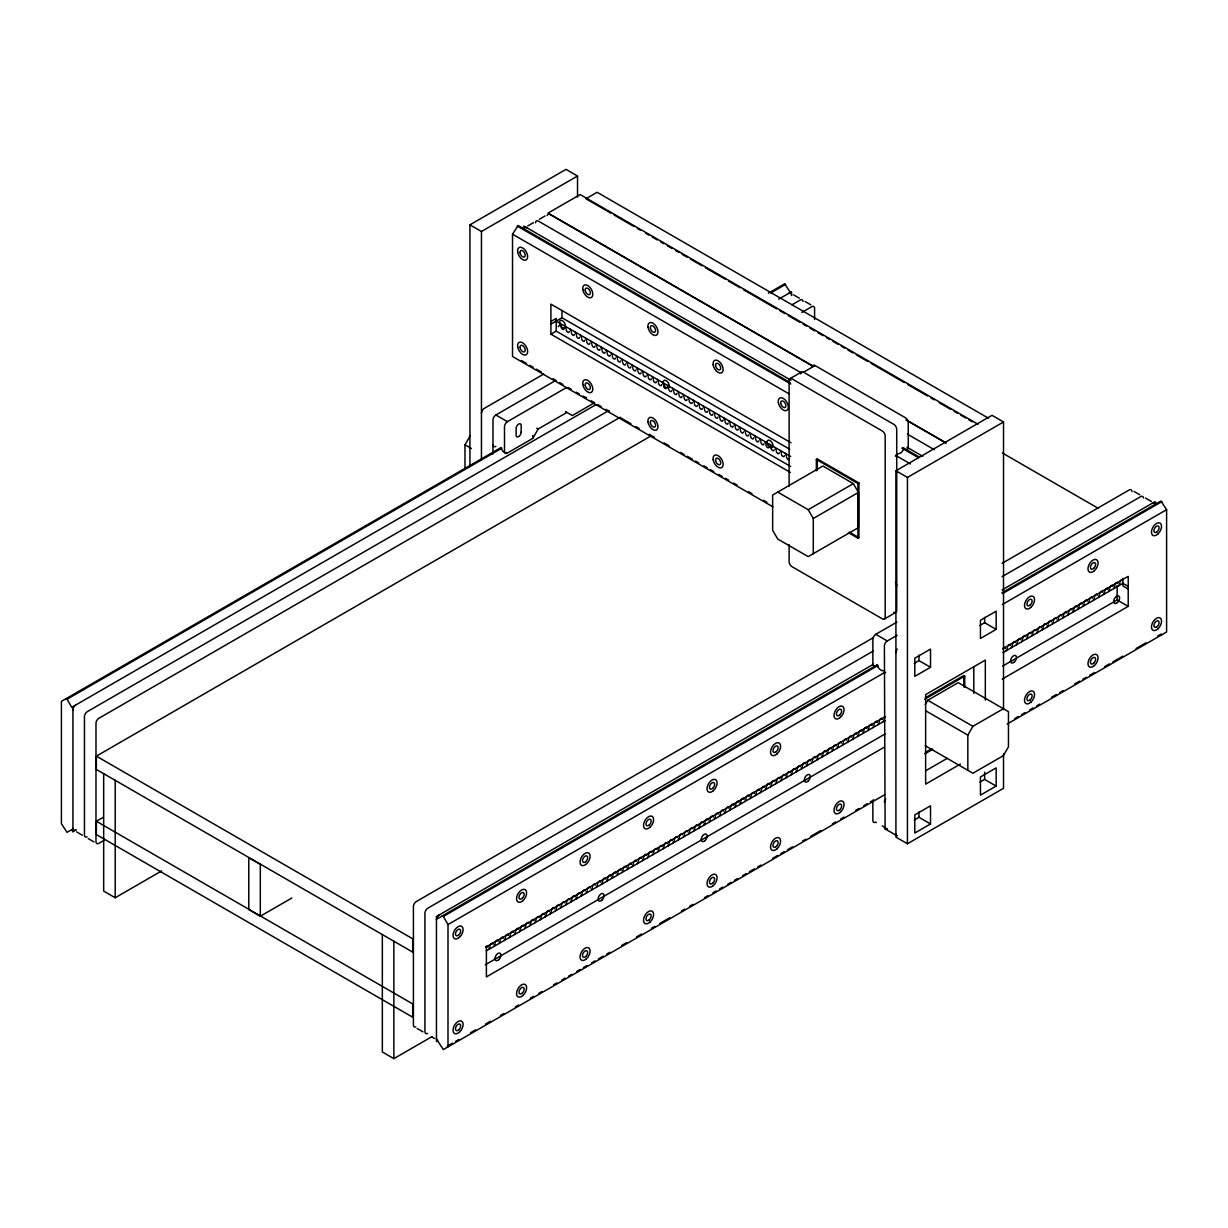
<?xml version="1.0" encoding="UTF-8"?>
<svg xmlns="http://www.w3.org/2000/svg" width="1228" height="1228" viewBox="0 0 1228 1228"><rect width="100%" height="100%" fill="white"/><g stroke="black" fill="none" stroke-linecap="round" stroke-linejoin="round"><path stroke-width="1.5" d="M489.849 947.11L488.928 949.351M494.991 944.086L493.978 946.42M500.103 941.185L499.136 943.442M505.23 938.177L504.232 940.495M510.357 935.214L509.313 937.547M515.484 932.252L514.501 934.569M520.595 929.304L519.628 931.622M525.707 926.403L524.816 928.629M530.849 923.379L529.836 925.712M535.961 920.432L534.963 922.75M541.103 917.439L540.12 919.787M546.214 914.507L545.201 916.84M551.326 911.621L550.328 913.878M556.453 908.597L555.424 910.93M561.564 905.696L560.536 907.968M566.707 902.657L565.724 905.005M571.818 899.725L570.851 902.043M576.93 896.824L575.917 899.096M582.072 893.815L581.059 896.133M587.184 890.914L586.186 893.186M592.31 887.89L591.343 890.208M597.437 884.943L596.424 887.261M602.564 881.95L601.551 884.313M607.676 879.018L606.739 881.336M612.787 876.132L611.774 878.404M617.93 873.108L616.916 875.441M623.041 870.207L622.074 872.463M628.183 867.168L627.14 869.531M633.295 864.236L632.313 866.554M638.406 861.335L637.439 863.591M643.533 858.326L642.597 860.628M648.645 855.425L647.647 857.697M653.787 852.37L652.774 854.734M658.899 849.454L657.962 851.756M664.01 846.553L663.028 848.824M669.153 843.529L668.17 845.846M674.264 840.643L673.297 842.899M679.391 837.619L678.363 839.952M684.518 834.656L683.535 836.974M689.645 831.678L688.662 834.027M694.756 828.746L693.851 831.034M699.868 825.845L698.885 828.117M705.01 822.837L703.966 825.17M710.122 819.936L709.185 822.177M715.264 816.881L714.251 819.245M720.375 813.964L719.362 816.282M725.487 811.063L724.551 813.304M730.614 808.039L729.586 810.373M735.756 805.061L734.774 807.41M740.868 802.13L739.885 804.447M745.995 799.167L744.951 801.5M751.106 796.22L750.139 798.538M756.233 793.257L755.22 795.59M761.345 790.356L760.408 792.613M766.472 787.348L765.474 789.665M771.583 784.446L770.601 786.718M776.725 781.392L775.743 783.74M781.852 778.475L780.808 780.808M786.948 775.574L785.997 777.831M792.091 772.55L791.047 774.883M797.202 769.664L796.174 771.936M802.345 766.61L801.362 768.958M807.456 763.678L806.489 765.996M812.568 760.792L811.631 763.033M817.695 757.768L816.697 760.101M822.806 754.867L821.824 757.139M827.948 751.858L826.966 754.176M833.075 748.896L832.062 751.229M838.202 745.903L837.22 748.251M843.314 742.986L842.331 745.304M848.425 740.085L847.397 742.357M853.552 737.061L852.554 739.394M858.664 734.175L857.712 736.432M863.806 731.12L862.823 733.469M868.933 728.189L867.92 730.522M874.029 725.303L873.047 727.559M879.171 722.279L878.22 724.581M884.283 719.393L883.285 721.65M1007.221 648.415L1006.223 650.671M1012.363 645.36L1011.381 647.709M1017.475 642.428L1016.446 644.761M1022.602 639.481L1021.619 641.784M1027.729 636.518L1026.746 638.836M1032.825 633.617L1031.812 635.889M1037.967 630.578L1036.954 632.927M1043.094 627.646L1042.081 629.964M1048.205 624.745L1047.269 626.986M1053.332 621.736L1052.335 624.054M1058.444 618.835L1057.446 621.092M1063.586 615.811L1062.604 618.129M1068.698 612.864L1067.669 615.182M1073.825 609.871L1072.842 612.219M1078.951 606.939L1077.969 609.257M1084.048 604.053L1083.035 606.31M1089.19 601.029L1088.192 603.347M1094.301 598.128L1093.304 600.4M1099.444 595.089L1098.431 597.437M1104.555 592.157L1103.558 594.475M1109.667 589.256L1108.669 591.528M1114.809 586.247L1113.857 588.55M1119.905 583.346L1118.892 585.618M772.826 506.78L512.521 356.488L512.521 234.18L518.17 225.522L790.08 382.507M522.852 228.224L524.049 226.136L790.985 380.25M464.982 468.881L464.982 444.797L470.063 436.001M566.661 387.449L507.394 421.664A4.083 2.349 -60 0 0 504.508 426.653L504.508 451.367A4.083 2.349 -60 0 0 507.394 453.025L532.768 438.381L538.171 429.017L566.937 412.408M904.284 448.435L901.398 452.564L898.251 453.899M925.206 704.642L927.754 700.252L958.224 682.645L1008.464 711.657L1008.464 746.854L1003.383 755.65L972.898 773.241L925.206 745.703M967.833 770.309L967.833 735.111L972.898 726.316L1003.383 708.725M469.925 466.502L469.925 224.831L566.001 169.372L577.528 176.018L577.528 197.125M469.925 224.831L481.453 231.493L577.528 176.018M527.779 225.937L533.551 222.621M539.307 219.29L545.078 215.959M550.911 321.475L556.207 318.436L556.207 331.13L790.678 466.502M550.911 324.146L561.963 317.76L789.788 449.294M790.955 442.74L550.911 304.145L550.911 334.185L556.207 331.13M543.605 374.126L484.339 408.341A4.083 2.349 -60 0 0 481.453 413.345M492.981 453.961L492.981 419.991A4.083 2.349 -60 0 1 495.866 415.003L555.133 380.787M500.901 447.621L61.4 701.372L61.4 823.666L67.049 832.338L72.022 829.468M768.39 293.2L784.692 283.775L790.325 292.448M66.082 698.671L67.049 699.223L501.853 448.189M770.708 292.955L785.644 284.343M594.536 402.723L572.34 415.524L565.494 411.58M596.163 404.549L71.731 707.328L67.049 699.223M778.706 299.156L791.538 291.757L791.538 295.549M608.766 410.582L87.341 711.626A4.083 2.349 -60 0 0 84.456 716.615L84.456 835.04A4.083 2.349 -60 0 0 87.081 836.836M791.922 304.836L800.18 300.077A4.083 2.349 -60 0 1 803.051 301.443M620.293 417.244L98.869 718.288A4.083 2.349 -60 0 0 95.984 723.277L95.984 841.702A4.083 2.349 -60 0 0 98.869 843.36L103.812 840.505M801.807 312.449L811.708 306.739A4.083 2.349 -60 0 1 814.594 308.397L814.594 319.495M96.367 756.141L412.7 938.791L412.7 952.099L96.367 769.465L96.367 756.141L650.886 436.001M789.957 378.669L801.5 372.023M800.656 373.88A4.083 2.349 60 0 1 803.526 372.222L815.054 365.56L905.358 417.704A4.083 2.349 60 0 1 908.244 422.693L908.244 447.406A4.083 2.349 60 0 1 906.157 449.402M71.731 829.637L72.928 831.709L76.243 829.79M96.367 821.271L412.7 1003.905L412.7 1017.214L96.367 834.58L96.367 821.271L103.014 817.434M816.359 470.815L816.359 459.487L817.311 458.934L858.909 482.957L858.909 537.649L857.958 538.202L848.348 532.66M103.674 773.655L103.674 891.083L115.202 897.745L161.682 870.898M777.723 492.106L808.208 509.697L853.353 483.632L858.433 492.428L858.433 527.626L808.208 556.622L777.723 539.031L772.642 530.22L772.642 495.037L822.883 466.026L853.353 483.632M816.359 459.487L857.958 483.51L858.909 482.957M813.289 553.69L813.289 518.492L858.433 492.428M1003.522 753.777L1003.522 788.299L907.446 843.759L895.918 837.112L895.918 470.769L991.994 415.31L1003.522 421.971L1003.522 709.661M895.918 470.769L907.446 477.431L1003.522 421.971M260.305 916.226L260.305 864.343L248.777 857.697L248.777 909.564L260.305 916.226L291.85 898.006M884.344 619.019L895.872 612.358M874.95 666.021A4.083 2.349 -60 0 1 872.862 664.026L872.862 639.312A4.083 2.349 -60 0 1 875.748 634.323L896.9 622.105M873.369 637.654L416.292 901.552A4.083 2.349 -60 0 0 413.406 906.54L413.406 1024.966A4.083 2.349 -60 0 0 415.77 1026.869M1002.079 563.345L1129.131 490.003A4.083 2.349 -60 0 1 1132.016 491.661M885.112 827.534L884.39 645.974A4.083 2.349 -60 0 1 887.276 640.97L897.146 635.275M873.354 650.978L427.82 908.198A4.083 2.349 -60 0 0 424.934 913.202L424.934 1031.612A4.083 2.349 -60 0 0 427.559 1033.423M1002.048 576.684L1140.659 496.649A4.083 2.349 -60 0 1 1143.529 498.031M884.467 794.869L443.308 1049.572L437.675 1040.914L436.462 1041.605L436.462 916.533L873.323 664.302M1002.033 590.008L1155.072 501.638L1156.269 503.726M877.16 664.87L437.675 918.605L436.462 916.533M1001.925 592.832L1160.951 501.024L1166.6 509.681L1166.6 631.99L1007.282 723.967M442.356 915.904L443.308 916.456L878.127 665.423M1002.601 593.554L1161.918 501.577M448.005 1046.87L448.005 924.561L884.467 672.576M1002.294 604.544L1166.6 509.681M914.277 663.35L918.989 660.618L930.517 667.28L930.517 649.09L914.799 658.177L914.799 676.352L930.517 667.28M979.913 625.436L984.641 622.719L996.169 629.381L996.169 611.191L980.435 620.278L980.435 638.453L996.169 629.381M885.388 716.523L486.395 946.88L486.395 976.905L884.421 747.1M1003.337 648.415L1128.21 576.331L1128.21 606.356L1002.171 679.13M486.349 950.84L885.081 720.636M1003.046 652.529L1122.929 583.315L1128.21 586.37M925.39 697.734L963.796 675.553L964.747 676.121L964.747 687.434M924.745 699.208L964.747 676.121M485.29 964.778L884.974 734.022M1002.723 666.052L1117.158 599.97L1128.21 606.356M382.338 934.539L382.338 1051.982L393.866 1058.628L432.056 1036.585M925.39 752.426L931.791 748.727M924.745 753.9L932.758 749.28M447.33 1046.149L452.318 1043.278M455.634 1041.359L458.95 1039.441M470.57 1032.733L475.543 1029.862M485.505 1024.106L490.479 1021.235M500.441 1015.479L503.756 1013.576M515.376 1006.868L518.692 1004.949M530.312 998.241L533.627 996.322M538.616 993.452L541.932 991.533M553.552 984.825L556.867 982.907M561.841 980.036L565.156 978.117M568.487 976.199L571.803 974.28M576.776 971.409L580.092 969.491M583.423 967.572L586.738 965.668M591.712 962.783L595.043 960.864M598.358 958.961L603.332 956.075M606.647 954.156L609.978 952.253M621.583 945.545L626.572 942.659M636.518 936.918L641.507 934.047M651.469 928.291L654.785 926.372M659.758 923.502L669.721 917.746M681.34 911.053L684.656 909.134M689.629 906.249L692.945 904.345M704.565 897.637L707.881 895.719M712.869 892.848L716.185 890.929M719.501 889.011L722.831 887.092M727.805 884.221L731.12 882.303M734.436 880.384L737.767 878.465M742.74 875.595L746.056 873.676M749.372 871.757L754.36 868.887M757.676 866.968L760.992 865.049M772.612 858.341L777.585 855.471M780.916 853.552L784.231 851.633M787.547 849.73L792.52 846.844M802.483 841.103L805.798 839.185M810.787 836.314L820.734 830.558M832.354 823.85L835.669 821.931M840.658 819.061L843.974 817.142M855.594 810.434L858.909 808.531M863.883 805.645L867.214 803.726M870.529 801.823L873.845 799.904M1014.911 718.457L1018.227 716.538M1021.558 714.619L1024.873 712.701M1029.847 709.83L1033.162 707.911M1036.493 706.008L1039.809 704.089M1051.429 697.381L1056.402 694.495M1059.718 692.592L1063.034 690.673M1074.653 683.965L1079.642 681.095M1082.958 679.176L1086.273 677.257M1089.589 675.339L1094.578 672.468M1104.525 666.712L1109.513 663.841M1112.829 661.923L1122.791 656.182M1136.069 648.507L1146.016 642.766M1157.636 636.058L1160.951 634.139L1161.918 634.692M925.712 770.77L947.264 758.336M960.45 764.031L925.636 784.139L925.636 694.587L985.332 660.111L985.332 700.129M914.277 820.043L918.989 817.311L930.517 823.973L930.517 805.798L914.799 814.87L914.799 833.044L930.517 823.973M979.913 782.144L984.641 779.412L996.169 786.073L996.169 767.884L980.435 776.971L980.435 795.145L996.169 786.073M506.535 453.286L503.357 451.873L500.548 447.821M559.922 323.271L560.966 325.635M565.049 326.234L566.093 328.597M570.176 329.181L571.22 331.545M575.287 332.143L576.331 334.507M580.414 335.106L581.458 337.47M585.541 338.053L586.585 340.417M590.668 341.016L591.712 343.379M595.78 343.978L596.823 346.342M600.906 346.925L601.95 349.289M606.033 349.888L607.077 352.252M611.145 352.85L612.189 355.214M616.272 355.798L617.316 358.162M621.399 358.76L622.442 361.124M626.526 361.723L627.569 364.087M631.637 364.67L632.681 367.034M636.764 367.632L637.808 369.996M641.891 370.595L642.935 372.959M647.002 373.542L648.046 375.906M652.129 376.505L653.173 378.869M657.256 379.467L658.3 381.831M662.383 382.415L663.427 384.778M667.495 385.377L668.539 387.741M672.622 388.34L673.665 390.704M677.749 391.287L678.792 393.651M682.86 394.249L683.904 396.613M687.987 397.212L689.031 399.576M693.114 400.159L694.158 402.523M698.241 403.122L699.285 405.486M703.352 406.084L704.396 408.448M708.479 409.031L709.523 411.395M713.606 411.994L714.65 414.358M718.718 414.957L719.761 417.32M723.845 417.904L724.888 420.268M728.971 420.866L730.015 423.23M734.083 423.829L735.127 426.193M739.21 426.776L740.254 429.14M744.337 429.739L745.381 432.102M749.464 432.701L750.508 435.065M754.575 435.648L755.619 438.012M759.702 438.611L760.746 440.975M764.829 441.573L765.873 443.937M769.941 444.521L770.984 446.885M775.068 447.483L776.111 449.847M780.194 450.446L781.238 452.81M785.321 453.393L786.365 455.757M793.564 294.889L799.336 298.204M805.092 301.535L810.864 304.866M1134.058 491.461L1139.814 494.792M1145.586 498.107L1151.342 501.438M988.509 418.241L597.13 192.274L585.925 198.752L610.807 213.104M978.01 424.259L580.138 194.561L548.087 213.073L813.32 366.205M614.123 215.023L634.016 226.52M637.332 228.423L640.648 230.342M645.636 233.213L648.952 235.131M652.268 237.05L657.241 239.921M660.557 241.839L663.872 243.743M667.188 245.661L672.161 248.532M675.477 250.451L678.792 252.369M682.108 254.288L687.097 257.159M690.412 259.062L702.017 265.77M705.332 267.689L725.226 279.17M728.557 281.089L740.162 287.797M743.477 289.701L776.649 308.857M779.964 310.776L784.938 313.647M788.253 315.565L799.858 322.258M803.173 324.177L806.489 326.095M809.805 328.014L814.793 330.885M818.109 332.788L823.082 335.674M826.398 337.577L829.714 339.496M833.029 341.415L838.003 344.285M841.318 346.204L844.634 348.107M847.949 350.026L852.938 352.897M856.254 354.815L867.858 361.523M871.174 363.427L904.345 382.583M907.661 384.502L927.554 395.984M930.87 397.903L934.186 399.821M939.174 402.692L950.779 409.4M954.095 411.303L957.41 413.222M960.726 415.141L965.699 418.011M969.015 419.93L972.33 421.833M1002.386 452.994L1098.446 508.453M906.157 419.807L945.944 442.771M812.875 366.266L549.99 214.501A4.083 2.349 60 0 0 547.166 215.575M906.31 420.222L945.913 443.078M803.526 372.222L893.83 424.351A4.083 2.349 60 0 1 896.716 429.339L896.716 610.5A4.083 2.349 60 0 1 893.83 612.158M801.347 372.928L538.463 221.147A4.083 2.349 60 0 0 535.577 222.821M907.461 434.19L934.37 449.724M907.016 447.238L922.842 456.386M902.826 447.591L919.404 457.169M517.203 226.075L790.771 384.011M901.859 448.143L918.437 457.722M1128.21 589.026L1122.929 585.986L1122.929 578.296M512.521 234.18L789.404 394.05M895.519 455.312L910.439 463.923M556.207 321.091L790.678 456.463M550.911 334.185L790.371 472.427M849.315 532.108L858.909 537.649M521.486 360.556L526.459 363.427M529.775 365.345L533.09 367.249M536.406 369.167L541.379 372.038M552.984 378.746L556.299 380.649M559.615 382.568L562.931 384.487M567.904 387.357L571.22 389.276M576.193 392.146L579.509 394.05M582.824 395.969L586.14 397.887M591.113 400.758L594.444 402.677M597.76 404.58L601.075 406.499M606.049 409.369L609.364 411.288M620.969 417.981L630.916 423.737M635.889 426.607L639.205 428.511M649.151 434.267L654.125 437.137M664.072 442.878L669.045 445.749M680.65 452.441L683.965 454.36M687.281 456.279L692.254 459.149M695.57 461.068L698.885 462.971M703.859 465.842L707.174 467.761M710.49 469.679L713.806 471.598M718.779 474.469L722.095 476.372M725.41 478.291L728.726 480.209M733.699 483.08L737.03 484.999M748.635 491.691L751.95 493.61M763.555 500.303L766.871 502.221M536.728 428.188L538.171 429.017M495.866 415.003L507.394 421.664M875.748 634.323L887.276 640.97M927.754 700.252L972.898 726.316M464.982 444.797L471.429 448.527M925.897 710.905L967.833 735.111M876.47 822.545L875.748 822.131A4.083 2.349 -60 0 1 872.862 820.457L872.862 800.395M882.226 825.876L883.669 826.705M886.555 828.363L887.276 828.793A4.083 2.349 -60 0 1 884.39 827.119M885.235 828.992L896.762 835.639M76.658 831.909L82.414 835.24M88.186 838.57L93.942 841.901M417.136 1028.496L422.908 1031.827M431.55 1036.816L434.436 1038.474M808.208 509.697L813.289 518.492M876.823 665.069L877.897 666.942M443.308 916.456L448.005 924.561M1117.158 585.434L1117.158 599.97M984.641 617.27L984.641 622.719M984.641 772.136L984.641 779.412M973.804 666.789L973.804 693.467M963.796 675.553L963.796 686.882M918.989 655.169L918.989 660.618M918.989 811.861L918.989 817.311M907.446 477.431L907.446 843.759M857.958 483.51L857.958 538.202M817.311 458.934L817.311 470.247M789.113 486.211L789.113 380.542A4.083 2.349 60 0 1 791.999 378.869L882.303 431.013A4.083 2.349 60 0 1 885.188 436.001L885.188 617.162A4.083 2.349 60 0 1 882.303 618.82L791.999 566.676A4.083 2.349 60 0 1 789.113 561.687L789.113 544.71M561.963 310.5L561.963 317.76M532.768 435.526L532.768 438.381M481.453 231.493L481.453 459.732M393.866 941.201L393.866 1058.628M115.202 780.302L115.202 897.745M72.928 706.637L72.928 831.709M895.412 582.256A4.083 2.349 60 0 1 896.716 585.787M812.184 367.218A4.083 2.349 60 0 1 815.054 365.56M896.716 454.053A4.083 2.349 60 0 1 895.412 456.095M524.249 228.362A4.083 2.349 60 0 1 526.935 227.809M559.016 325.527A2.103 1.213 60 0 1 558.126 326.556M564.128 328.475A2.103 1.213 60 0 1 562.639 329.304A2.103 1.213 60 0 1 561.15 326.755M569.255 331.437A2.103 1.213 60 0 1 567.766 332.266A2.103 1.213 60 0 1 566.277 329.718M574.382 334.4A2.103 1.213 60 0 1 572.893 335.213A2.103 1.213 60 0 1 571.404 332.681M579.493 337.347A2.103 1.213 60 0 1 578.004 338.176A2.103 1.213 60 0 1 576.515 335.628M584.62 340.309A2.103 1.213 60 0 1 583.131 341.138A2.103 1.213 60 0 1 581.642 338.59M589.747 343.272A2.103 1.213 60 0 1 588.258 344.086A2.103 1.213 60 0 1 586.769 341.553M594.874 346.219A2.103 1.213 60 0 1 593.37 347.048A2.103 1.213 60 0 1 591.896 344.5M599.985 349.182A2.103 1.213 60 0 1 598.496 350.011A2.103 1.213 60 0 1 597.008 347.463M605.112 352.144A2.103 1.213 60 0 1 603.623 352.958A2.103 1.213 60 0 1 602.134 350.425M610.239 355.092A2.103 1.213 60 0 1 608.75 355.92A2.103 1.213 60 0 1 607.261 353.372M615.351 358.054A2.103 1.213 60 0 1 613.862 358.883A2.103 1.213 60 0 1 612.373 356.335M620.478 361.017A2.103 1.213 60 0 1 618.989 361.83A2.103 1.213 60 0 1 617.5 359.297M625.605 363.964A2.103 1.213 60 0 1 624.116 364.793A2.103 1.213 60 0 1 622.627 362.245M630.716 366.926A2.103 1.213 60 0 1 629.227 367.755A2.103 1.213 60 0 1 627.754 365.207M635.843 369.889A2.103 1.213 60 0 1 634.354 370.702A2.103 1.213 60 0 1 632.865 368.17M640.97 372.836A2.103 1.213 60 0 1 639.481 373.665A2.103 1.213 60 0 1 637.992 371.117M646.097 375.799A2.103 1.213 60 0 1 644.608 376.628A2.103 1.213 60 0 1 643.119 374.079M651.208 378.761A2.103 1.213 60 0 1 649.719 379.575A2.103 1.213 60 0 1 648.231 377.042M656.335 381.708A2.103 1.213 60 0 1 654.846 382.537A2.103 1.213 60 0 1 653.357 379.989M661.462 384.671A2.103 1.213 60 0 1 659.973 385.5A2.103 1.213 60 0 1 658.484 382.952M666.574 387.634A2.103 1.213 60 0 1 665.085 388.447A2.103 1.213 60 0 1 663.596 385.914M671.701 390.581A2.103 1.213 60 0 1 670.212 391.41A2.103 1.213 60 0 1 668.723 388.862M676.828 393.543A2.103 1.213 60 0 1 675.339 394.372A2.103 1.213 60 0 1 673.85 391.824M681.954 396.506A2.103 1.213 60 0 1 680.466 397.319A2.103 1.213 60 0 1 678.977 394.787M687.066 399.453A2.103 1.213 60 0 1 685.577 400.282A2.103 1.213 60 0 1 684.088 397.734M692.193 402.416A2.103 1.213 60 0 1 690.704 403.244A2.103 1.213 60 0 1 689.215 400.696M697.32 405.378A2.103 1.213 60 0 1 695.831 406.192A2.103 1.213 60 0 1 694.342 403.659M702.431 408.325A2.103 1.213 60 0 1 700.942 409.154A2.103 1.213 60 0 1 699.453 406.606M707.558 411.288A2.103 1.213 60 0 1 706.069 412.117A2.103 1.213 60 0 1 704.58 409.569M712.685 414.25A2.103 1.213 60 0 1 711.196 415.064A2.103 1.213 60 0 1 709.707 412.531M717.812 417.198A2.103 1.213 60 0 1 716.308 418.027A2.103 1.213 60 0 1 714.834 415.478M722.924 420.16A2.103 1.213 60 0 1 721.435 420.989A2.103 1.213 60 0 1 719.946 418.441M728.05 423.123A2.103 1.213 60 0 1 726.562 423.936A2.103 1.213 60 0 1 725.073 421.404M733.177 426.07A2.103 1.213 60 0 1 731.688 426.899A2.103 1.213 60 0 1 730.199 424.351M738.289 429.032A2.103 1.213 60 0 1 736.8 429.861A2.103 1.213 60 0 1 735.311 427.313M743.416 431.995A2.103 1.213 60 0 1 741.927 432.809A2.103 1.213 60 0 1 740.438 430.276M748.543 434.942A2.103 1.213 60 0 1 747.054 435.771A2.103 1.213 60 0 1 745.565 433.223M753.67 437.905A2.103 1.213 60 0 1 752.165 438.734A2.103 1.213 60 0 1 750.692 436.186M758.781 440.867A2.103 1.213 60 0 1 757.292 441.681A2.103 1.213 60 0 1 755.803 439.148M763.908 443.815A2.103 1.213 60 0 1 762.419 444.643A2.103 1.213 60 0 1 760.93 442.095M769.035 446.777A2.103 1.213 60 0 1 767.546 447.606A2.103 1.213 60 0 1 766.057 445.058M774.147 449.74A2.103 1.213 60 0 1 772.658 450.553A2.103 1.213 60 0 1 771.169 448.02M779.273 452.687A2.103 1.213 60 0 1 777.784 453.516A2.103 1.213 60 0 1 776.296 450.968M784.4 455.649A2.103 1.213 60 0 1 782.911 456.478A2.103 1.213 60 0 1 781.422 453.93M789.512 458.612A2.103 1.213 60 0 1 788.023 459.425A2.103 1.213 60 0 1 786.549 456.893M788.652 293.415A4.083 2.349 -60 0 1 791.538 295.088M75.553 830.189A4.083 2.349 -60 0 1 72.928 828.378M72.928 709.968A4.083 2.349 -60 0 1 75.814 704.979M586.462 397.396A3.561 2.057 -60 0 1 584.359 397.289M495.866 446.363A4.083 2.349 -60 0 1 492.981 444.705M885.695 672.714A4.083 2.349 -60 0 1 884.39 670.672M882.241 670.688A6.508 5.311 60 0 1 878.035 666.881M882.993 670.503A3.147 2.563 60 0 1 882.257 670.503M884.39 802.406A4.083 2.349 -60 0 1 885.695 798.875M1120.12 582.118A2.103 1.213 -60 0 1 1120.995 580.076M1116.881 582.364A2.103 1.213 -60 0 1 1117.971 583.361M1114.993 585.081A2.103 1.213 -60 0 1 1116.221 582.717M1109.866 588.043A2.103 1.213 -60 0 1 1111.355 585.495A2.103 1.213 -60 0 1 1112.844 586.324M1104.755 590.99A2.103 1.213 -60 0 1 1106.244 588.458A2.103 1.213 -60 0 1 1107.733 589.286M1102.161 591.297A2.103 1.213 -60 0 1 1102.606 592.234M1099.628 593.953A2.103 1.213 -60 0 1 1101.378 591.282M1094.501 596.915A2.103 1.213 -60 0 1 1095.99 594.367A2.103 1.213 -60 0 1 1097.479 595.196M1089.374 599.863A2.103 1.213 -60 0 1 1090.878 597.33A2.103 1.213 -60 0 1 1092.352 598.159M1084.263 602.825A2.103 1.213 -60 0 1 1085.752 600.277A2.103 1.213 -60 0 1 1087.24 601.106M1079.136 605.788A2.103 1.213 -60 0 1 1080.625 603.24A2.103 1.213 -60 0 1 1082.114 604.069M1074.009 608.735A2.103 1.213 -60 0 1 1075.498 606.202A2.103 1.213 -60 0 1 1076.987 607.016M1070.248 609.241A2.103 1.213 -60 0 1 1071.875 609.978M1068.897 611.697A2.103 1.213 -60 0 1 1069.711 609.733M1063.77 614.66A2.103 1.213 -60 0 1 1065.259 612.112A2.103 1.213 -60 0 1 1066.748 612.941M1058.643 617.607A2.103 1.213 -60 0 1 1060.132 615.074A2.103 1.213 -60 0 1 1061.621 615.903M1055.42 617.853A2.103 1.213 -60 0 1 1056.494 618.851M1053.517 620.57A2.103 1.213 -60 0 1 1054.606 618.329M1048.405 623.532A2.103 1.213 -60 0 1 1049.894 620.984A2.103 1.213 -60 0 1 1051.383 621.813M1043.278 626.48A2.103 1.213 -60 0 1 1044.767 623.947A2.103 1.213 -60 0 1 1046.256 624.776M1038.151 629.442A2.103 1.213 -60 0 1 1039.64 626.894A2.103 1.213 -60 0 1 1041.129 627.723M1033.04 632.405A2.103 1.213 -60 0 1 1034.529 629.857A2.103 1.213 -60 0 1 1036.018 630.685M1029.663 632.681A2.103 1.213 -60 0 1 1030.891 633.648M1027.913 635.352A2.103 1.213 -60 0 1 1029.125 633.003M1022.786 638.314A2.103 1.213 -60 0 1 1024.275 635.766A2.103 1.213 -60 0 1 1025.764 636.595M1017.674 641.277A2.103 1.213 -60 0 1 1019.163 638.729A2.103 1.213 -60 0 1 1020.652 639.558M1014.957 641.523A2.103 1.213 -60 0 1 1015.525 642.52M1012.547 644.224A2.103 1.213 -60 0 1 1014.159 641.615M1007.42 647.187A2.103 1.213 -60 0 1 1008.909 644.639A2.103 1.213 -60 0 1 1010.398 645.467M1002.647 648.875A2.103 1.213 -60 0 1 1004.274 647.417A2.103 1.213 -60 0 1 1005.271 648.43M884.482 718.165A2.103 1.213 -60 0 1 884.743 717.091M881.121 718.457A2.103 1.213 -60 0 1 882.333 719.408M879.355 721.128A2.103 1.213 -60 0 1 880.307 719.009M874.244 724.075A2.103 1.213 -60 0 1 875.733 721.542A2.103 1.213 -60 0 1 877.222 722.371M869.117 727.037A2.103 1.213 -60 0 1 870.606 724.489A2.103 1.213 -60 0 1 872.095 725.318M863.99 730A2.103 1.213 -60 0 1 865.479 727.452A2.103 1.213 -60 0 1 866.968 728.281M858.879 732.947A2.103 1.213 -60 0 1 860.367 730.414A2.103 1.213 -60 0 1 861.856 731.243M853.752 735.91A2.103 1.213 -60 0 1 855.241 733.362A2.103 1.213 -60 0 1 856.73 734.19M848.625 738.872A2.103 1.213 -60 0 1 850.114 736.324A2.103 1.213 -60 0 1 851.603 737.153M843.498 741.819A2.103 1.213 -60 0 1 844.987 739.287A2.103 1.213 -60 0 1 846.476 740.116M840.551 742.034A2.103 1.213 -60 0 1 841.364 743.063M838.386 744.782A2.103 1.213 -60 0 1 839.737 742.326M833.259 747.745A2.103 1.213 -60 0 1 834.748 745.196A2.103 1.213 -60 0 1 836.237 746.025M828.132 750.692A2.103 1.213 -60 0 1 829.621 748.159A2.103 1.213 -60 0 1 831.11 748.988M823.021 753.654A2.103 1.213 -60 0 1 824.51 751.106A2.103 1.213 -60 0 1 825.999 751.935M817.894 756.617A2.103 1.213 -60 0 1 819.383 754.069A2.103 1.213 -60 0 1 820.872 754.898M814.793 756.832A2.103 1.213 -60 0 1 815.745 757.86M812.767 759.564A2.103 1.213 -60 0 1 814.256 757.031M807.64 762.527A2.103 1.213 -60 0 1 809.129 759.978A2.103 1.213 -60 0 1 810.618 760.807M802.529 765.489A2.103 1.213 -60 0 1 804.018 762.941A2.103 1.213 -60 0 1 805.507 763.77M797.402 768.436A2.103 1.213 -60 0 1 798.891 765.904A2.103 1.213 -60 0 1 800.38 766.732M792.275 771.399A2.103 1.213 -60 0 1 793.764 768.851A2.103 1.213 -60 0 1 795.253 769.68M787.163 774.361A2.103 1.213 -60 0 1 788.652 771.813A2.103 1.213 -60 0 1 790.141 772.642M782.036 777.309A2.103 1.213 -60 0 1 783.525 774.776A2.103 1.213 -60 0 1 785.014 775.605M776.91 780.271A2.103 1.213 -60 0 1 778.399 777.723A2.103 1.213 -60 0 1 779.887 778.552M771.783 783.234A2.103 1.213 -60 0 1 773.287 780.686A2.103 1.213 -60 0 1 774.761 781.515M768.16 783.648A2.103 1.213 -60 0 1 769.649 784.477M766.671 786.181A2.103 1.213 -60 0 1 767.607 784.078M761.544 789.144A2.103 1.213 -60 0 1 763.033 786.595A2.103 1.213 -60 0 1 764.522 787.424M756.417 792.106A2.103 1.213 -60 0 1 757.906 789.558A2.103 1.213 -60 0 1 759.395 790.387M753.332 792.321A2.103 1.213 -60 0 1 754.284 793.334M751.306 795.053A2.103 1.213 -60 0 1 752.518 792.705M746.179 798.016A2.103 1.213 -60 0 1 747.668 795.468A2.103 1.213 -60 0 1 749.157 796.297M741.052 800.978A2.103 1.213 -60 0 1 742.541 798.43A2.103 1.213 -60 0 1 744.03 799.259M735.925 803.926A2.103 1.213 -60 0 1 737.429 801.393A2.103 1.213 -60 0 1 738.903 802.206M730.813 806.888A2.103 1.213 -60 0 1 732.302 804.34A2.103 1.213 -60 0 1 733.791 805.169M727.575 807.134A2.103 1.213 -60 0 1 728.664 808.131M725.687 809.851A2.103 1.213 -60 0 1 727.037 807.379M721.511 810.695A2.103 1.213 -60 0 1 723.538 811.079M720.56 812.798A2.103 1.213 -60 0 1 721.128 811.171M715.448 815.76A2.103 1.213 -60 0 1 716.937 813.212A2.103 1.213 -60 0 1 718.426 814.041M712.731 816.021A2.103 1.213 -60 0 1 713.299 817.004M710.321 818.723A2.103 1.213 -60 0 1 712.209 816.006M705.194 821.67A2.103 1.213 -60 0 1 706.683 819.137A2.103 1.213 -60 0 1 708.172 819.951M700.083 824.633A2.103 1.213 -60 0 1 701.572 822.085A2.103 1.213 -60 0 1 703.061 822.913M694.956 827.595A2.103 1.213 -60 0 1 696.445 825.047A2.103 1.213 -60 0 1 697.934 825.876M689.829 830.542A2.103 1.213 -60 0 1 691.318 828.01A2.103 1.213 -60 0 1 692.807 828.823M684.702 833.505A2.103 1.213 -60 0 1 686.191 830.957A2.103 1.213 -60 0 1 687.68 831.786M680.941 833.996A2.103 1.213 -60 0 1 682.568 834.748M679.591 836.468A2.103 1.213 -60 0 1 680.404 834.503M674.464 839.415A2.103 1.213 -60 0 1 675.953 836.882A2.103 1.213 -60 0 1 677.442 837.696M669.337 842.377A2.103 1.213 -60 0 1 670.826 839.829A2.103 1.213 -60 0 1 672.315 840.658M666.251 842.592A2.103 1.213 -60 0 1 667.203 843.621M664.225 845.34A2.103 1.213 -60 0 1 665.438 842.976M659.098 848.287A2.103 1.213 -60 0 1 660.587 845.754A2.103 1.213 -60 0 1 662.076 846.568M653.971 851.25A2.103 1.213 -60 0 1 655.46 848.701A2.103 1.213 -60 0 1 656.949 849.53M648.844 854.212A2.103 1.213 -60 0 1 650.333 851.664A2.103 1.213 -60 0 1 651.822 852.493M643.733 857.159A2.103 1.213 -60 0 1 645.222 854.627A2.103 1.213 -60 0 1 646.711 855.44M640.356 857.451A2.103 1.213 -60 0 1 641.584 858.403M638.606 860.122A2.103 1.213 -60 0 1 639.834 857.758M633.479 863.084A2.103 1.213 -60 0 1 634.968 860.536A2.103 1.213 -60 0 1 636.457 861.365M628.368 866.032A2.103 1.213 -60 0 1 629.857 863.499A2.103 1.213 -60 0 1 631.346 864.312M625.651 866.293A2.103 1.213 -60 0 1 626.219 867.275M623.241 868.994A2.103 1.213 -60 0 1 624.852 866.385M618.114 871.957A2.103 1.213 -60 0 1 619.603 869.409A2.103 1.213 -60 0 1 621.092 870.238M612.987 874.904A2.103 1.213 -60 0 1 614.491 872.371A2.103 1.213 -60 0 1 615.965 873.185M607.875 877.866A2.103 1.213 -60 0 1 609.364 875.318A2.103 1.213 -60 0 1 610.853 876.147M602.748 880.829A2.103 1.213 -60 0 1 604.237 878.281A2.103 1.213 -60 0 1 605.726 879.11M597.622 883.776A2.103 1.213 -60 0 1 599.111 881.244A2.103 1.213 -60 0 1 600.599 882.057M592.51 886.739A2.103 1.213 -60 0 1 593.999 884.191A2.103 1.213 -60 0 1 595.488 885.02M587.383 889.701A2.103 1.213 -60 0 1 588.872 887.153A2.103 1.213 -60 0 1 590.361 887.982M582.256 892.649A2.103 1.213 -60 0 1 583.745 890.116A2.103 1.213 -60 0 1 585.234 890.929M579.033 892.894A2.103 1.213 -60 0 1 580.107 893.892M577.129 895.611A2.103 1.213 -60 0 1 578.219 893.37M572.018 898.574A2.103 1.213 -60 0 1 573.507 896.026A2.103 1.213 -60 0 1 574.996 896.854M566.891 901.521A2.103 1.213 -60 0 1 568.38 898.988A2.103 1.213 -60 0 1 569.869 899.802M561.764 904.483A2.103 1.213 -60 0 1 563.253 901.935A2.103 1.213 -60 0 1 564.742 902.764M556.652 907.446A2.103 1.213 -60 0 1 558.141 904.898A2.103 1.213 -60 0 1 559.63 905.727M553.275 907.722A2.103 1.213 -60 0 1 554.503 908.674M551.525 910.393A2.103 1.213 -60 0 1 552.615 908.152M546.399 913.356A2.103 1.213 -60 0 1 547.888 910.808A2.103 1.213 -60 0 1 549.376 911.636M541.287 916.318A2.103 1.213 -60 0 1 542.776 913.77A2.103 1.213 -60 0 1 544.25 914.599M538.447 916.533A2.103 1.213 -60 0 1 539.138 917.546M536.16 919.265A2.103 1.213 -60 0 1 537.649 916.733M531.033 922.228A2.103 1.213 -60 0 1 532.522 919.68A2.103 1.213 -60 0 1 534.011 920.509M525.906 925.191A2.103 1.213 -60 0 1 527.395 922.642A2.103 1.213 -60 0 1 528.884 923.471M520.795 928.138A2.103 1.213 -60 0 1 522.284 925.605A2.103 1.213 -60 0 1 523.773 926.419M515.668 931.1A2.103 1.213 -60 0 1 517.157 928.552A2.103 1.213 -60 0 1 518.646 929.381M512.705 931.315A2.103 1.213 -60 0 1 513.519 932.344M510.541 934.063A2.103 1.213 -60 0 1 512.168 931.438M505.429 937.01A2.103 1.213 -60 0 1 506.918 934.477A2.103 1.213 -60 0 1 508.407 935.291M500.303 939.973A2.103 1.213 -60 0 1 501.791 937.424A2.103 1.213 -60 0 1 503.28 938.253M495.176 942.935A2.103 1.213 -60 0 1 496.665 940.387A2.103 1.213 -60 0 1 498.154 941.216M491.814 943.211A2.103 1.213 -60 0 1 493.027 944.163M490.049 945.882A2.103 1.213 -60 0 1 491 943.779M485.613 947.034A2.103 1.213 -60 0 1 487.117 946.097A2.103 1.213 -60 0 1 487.915 947.126M1152.186 503.311A4.083 2.349 -60 0 1 1154.873 503.864M437.767 1040.3A4.083 2.349 -60 0 1 436.462 1038.274M436.462 919.849A4.083 2.349 -60 0 1 439.348 914.86M897.223 835.808A4.083 2.349 -60 0 1 895.918 833.781M895.918 652.621A4.083 2.349 -60 0 1 897.223 649.09M521.163 432.179L521.163 425.533A3.561 2.057 -60 0 0 518.646 424.074A3.561 2.057 -60 0 0 516.113 428.434L516.113 435.096A3.561 2.057 -60 0 0 518.646 436.554A3.561 2.057 -60 0 0 521.163 432.179M517.663 251.986A7.138 4.114 60 0 0 525.922 260.044A7.138 4.114 60 0 0 524.264 249.192A7.138 4.114 60 0 0 517.663 251.986M582.824 289.608A7.138 4.114 60 0 0 591.082 297.667A7.138 4.114 60 0 0 589.425 286.815A7.138 4.114 60 0 0 582.824 289.608M648 327.231A7.138 4.114 60 0 0 656.243 335.29A7.138 4.114 60 0 0 654.601 324.438A7.138 4.114 60 0 0 648 327.231M713.161 364.854A7.138 4.114 60 0 0 721.419 372.913A7.138 4.114 60 0 0 719.761 362.06A7.138 4.114 60 0 0 713.161 364.854M778.337 402.477A7.138 4.114 60 0 0 786.58 410.536A7.138 4.114 60 0 0 784.938 399.683A7.138 4.114 60 0 0 778.337 402.477M517.663 346.833A7.138 4.114 60 0 0 525.922 354.892A7.138 4.114 60 0 0 524.264 344.04A7.138 4.114 60 0 0 517.663 346.833M582.824 384.456A7.138 4.114 60 0 0 591.082 392.515A7.138 4.114 60 0 0 589.425 381.662A7.138 4.114 60 0 0 582.824 384.456M648 422.079A7.138 4.114 60 0 0 656.243 430.138A7.138 4.114 60 0 0 654.601 419.285A7.138 4.114 60 0 0 648 422.079M713.161 459.702A7.138 4.114 60 0 0 721.419 467.761A7.138 4.114 60 0 0 719.761 456.908A7.138 4.114 60 0 0 713.161 459.702M520.073 252.83A3.669 2.118 60 0 0 524.31 256.99A3.669 2.118 60 0 0 523.466 251.402A3.669 2.118 60 0 0 520.073 252.83M585.234 290.453A3.669 2.118 60 0 0 589.486 294.613A3.669 2.118 60 0 0 588.626 289.025A3.669 2.118 60 0 0 585.234 290.453M650.395 328.076A3.669 2.118 60 0 0 654.647 332.235A3.669 2.118 60 0 0 653.803 326.648A3.669 2.118 60 0 0 650.395 328.076M715.571 365.714A3.669 2.118 60 0 0 719.808 369.858A3.669 2.118 60 0 0 718.963 364.271A3.669 2.118 60 0 0 715.571 365.714M780.732 403.337A3.669 2.118 60 0 0 784.984 407.481A3.669 2.118 60 0 0 784.124 401.894A3.669 2.118 60 0 0 780.732 403.337M520.073 347.678A3.669 2.118 60 0 0 524.31 351.822A3.669 2.118 60 0 0 523.466 346.25A3.669 2.118 60 0 0 520.073 347.678M585.234 385.3A3.669 2.118 60 0 0 589.486 389.46A3.669 2.118 60 0 0 588.626 383.873A3.669 2.118 60 0 0 585.234 385.3M650.395 422.923A3.669 2.118 60 0 0 654.647 427.083A3.669 2.118 60 0 0 653.803 421.496A3.669 2.118 60 0 0 650.395 422.923M715.571 460.561A3.669 2.118 60 0 0 719.808 464.706A3.669 2.118 60 0 0 718.963 459.118A3.669 2.118 60 0 0 715.571 460.561M559.554 323.148A4.206 2.425 60 0 0 564.435 327.907A4.206 2.425 60 0 0 563.452 321.49A4.206 2.425 60 0 0 559.554 323.148M663.32 383.044A4.206 2.425 60 0 0 668.185 387.802A4.206 2.425 60 0 0 667.218 381.401A4.206 2.425 60 0 0 663.32 383.044M767.07 442.955A4.206 2.425 60 0 0 771.936 447.713A4.206 2.425 60 0 0 770.969 441.297A4.206 2.425 60 0 0 767.07 442.955M498.721 959.759A4.206 2.425 -60 0 0 500.057 953.235A4.206 2.425 -60 0 0 495.084 957.656A4.206 2.425 -60 0 0 498.721 959.759M601.843 900.216A4.206 2.425 -60 0 0 603.178 893.692A4.206 2.425 -60 0 0 598.189 898.113A4.206 2.425 -60 0 0 601.843 900.216M704.949 840.689A4.206 2.425 -60 0 0 706.284 834.165A4.206 2.425 -60 0 0 701.311 838.586A4.206 2.425 -60 0 0 704.949 840.689M808.07 781.161A4.206 2.425 -60 0 0 809.405 774.638A4.206 2.425 -60 0 0 804.417 779.043A4.206 2.425 -60 0 0 808.07 781.161M1014.297 662.092A4.206 2.425 -60 0 0 1015.633 655.568A4.206 2.425 -60 0 0 1010.659 659.989A4.206 2.425 -60 0 0 1014.297 662.092M1117.419 602.564A4.206 2.425 -60 0 0 1118.754 596.025A4.206 2.425 -60 0 0 1113.765 600.446A4.206 2.425 -60 0 0 1117.419 602.564M458.75 934.984A3.669 2.118 -60 0 0 459.917 929.289A3.669 2.118 -60 0 0 455.573 933.142A3.669 2.118 -60 0 0 458.75 934.984M522.253 898.313A3.669 2.118 -60 0 0 523.42 892.633A3.669 2.118 -60 0 0 519.076 896.486A3.669 2.118 -60 0 0 522.253 898.313M585.741 861.657A3.669 2.118 -60 0 0 586.907 855.977A3.669 2.118 -60 0 0 582.563 859.83A3.669 2.118 -60 0 0 585.741 861.657M649.244 825.001A3.669 2.118 -60 0 0 650.395 819.322A3.669 2.118 -60 0 0 646.066 823.174A3.669 2.118 -60 0 0 649.244 825.001M712.731 788.345A3.669 2.118 -60 0 0 713.898 782.666A3.669 2.118 -60 0 0 709.554 786.519A3.669 2.118 -60 0 0 712.731 788.345M776.219 751.689A3.669 2.118 -60 0 0 777.385 746.01A3.669 2.118 -60 0 0 773.041 749.863A3.669 2.118 -60 0 0 776.219 751.689M839.722 715.034A3.669 2.118 -60 0 0 840.873 709.354A3.669 2.118 -60 0 0 836.544 713.192A3.669 2.118 -60 0 0 839.722 715.034M1030.2 605.066A3.669 2.118 -60 0 0 1031.366 599.371A3.669 2.118 -60 0 0 1027.022 603.224A3.669 2.118 -60 0 0 1030.2 605.066M1093.688 568.395A3.669 2.118 -60 0 0 1094.854 562.716A3.669 2.118 -60 0 0 1090.51 566.568A3.669 2.118 -60 0 0 1093.688 568.395M1157.19 531.739A3.669 2.118 -60 0 0 1158.342 526.06A3.669 2.118 -60 0 0 1154.013 529.913A3.669 2.118 -60 0 0 1157.19 531.739M458.75 1029.832A3.669 2.118 -60 0 0 459.917 1024.137A3.669 2.118 -60 0 0 455.573 1027.989A3.669 2.118 -60 0 0 458.75 1029.832M522.253 993.16A3.669 2.118 -60 0 0 523.42 987.481A3.669 2.118 -60 0 0 519.076 991.334A3.669 2.118 -60 0 0 522.253 993.16M585.741 956.505A3.669 2.118 -60 0 0 586.907 950.825A3.669 2.118 -60 0 0 582.563 954.678A3.669 2.118 -60 0 0 585.741 956.505M649.244 919.849A3.669 2.118 -60 0 0 650.395 914.169A3.669 2.118 -60 0 0 646.066 918.022A3.669 2.118 -60 0 0 649.244 919.849M712.731 883.193A3.669 2.118 -60 0 0 713.898 877.513A3.669 2.118 -60 0 0 709.554 881.366A3.669 2.118 -60 0 0 712.731 883.193M776.219 846.537A3.669 2.118 -60 0 0 777.385 840.858A3.669 2.118 -60 0 0 773.041 844.695A3.669 2.118 -60 0 0 776.219 846.537M839.722 809.881A3.669 2.118 -60 0 0 840.873 804.202A3.669 2.118 -60 0 0 836.544 808.039A3.669 2.118 -60 0 0 839.722 809.881M1030.2 699.914A3.669 2.118 -60 0 0 1031.366 694.219A3.669 2.118 -60 0 0 1027.022 698.072A3.669 2.118 -60 0 0 1030.2 699.914M1093.688 663.243A3.669 2.118 -60 0 0 1094.854 657.563A3.669 2.118 -60 0 0 1090.51 661.416A3.669 2.118 -60 0 0 1093.688 663.243M1157.19 626.587A3.669 2.118 -60 0 0 1158.342 620.907A3.669 2.118 -60 0 0 1154.013 624.76A3.669 2.118 -60 0 0 1157.19 626.587M459.395 937.348A7.138 4.114 -60 0 0 461.651 926.296A7.138 4.114 -60 0 0 453.209 933.771A7.138 4.114 -60 0 0 459.395 937.348M522.882 900.692A7.138 4.114 -60 0 0 525.139 889.64A7.138 4.114 -60 0 0 516.712 897.115A7.138 4.114 -60 0 0 522.882 900.692M586.37 864.036A7.138 4.114 -60 0 0 588.642 852.984A7.138 4.114 -60 0 0 580.199 860.46A7.138 4.114 -60 0 0 586.37 864.036M649.873 827.365A7.138 4.114 -60 0 0 652.129 816.328A7.138 4.114 -60 0 0 643.687 823.804A7.138 4.114 -60 0 0 649.873 827.365M713.361 790.709A7.138 4.114 -60 0 0 715.632 779.657A7.138 4.114 -60 0 0 707.19 787.148A7.138 4.114 -60 0 0 713.361 790.709M776.864 754.053A7.138 4.114 -60 0 0 779.12 743.001A7.138 4.114 -60 0 0 770.677 750.492A7.138 4.114 -60 0 0 776.864 754.053M840.351 717.398A7.138 4.114 -60 0 0 842.608 706.346A7.138 4.114 -60 0 0 834.18 713.836A7.138 4.114 -60 0 0 840.351 717.398M1030.829 607.43A7.138 4.114 -60 0 0 1033.086 596.378A7.138 4.114 -60 0 0 1024.659 603.854A7.138 4.114 -60 0 0 1030.829 607.43M1094.332 570.774A7.138 4.114 -60 0 0 1096.589 559.722A7.138 4.114 -60 0 0 1088.146 567.198A7.138 4.114 -60 0 0 1094.332 570.774M1157.82 534.103A7.138 4.114 -60 0 0 1160.076 523.067A7.138 4.114 -60 0 0 1151.634 530.542A7.138 4.114 -60 0 0 1157.82 534.103M459.395 1032.195A7.138 4.114 -60 0 0 461.651 1021.143A7.138 4.114 -60 0 0 453.209 1028.619A7.138 4.114 -60 0 0 459.395 1032.195M522.882 995.54A7.138 4.114 -60 0 0 525.139 984.488A7.138 4.114 -60 0 0 516.712 991.963A7.138 4.114 -60 0 0 522.882 995.54M586.37 958.868A7.138 4.114 -60 0 0 588.642 947.832A7.138 4.114 -60 0 0 580.199 955.307A7.138 4.114 -60 0 0 586.37 958.868M649.873 922.213A7.138 4.114 -60 0 0 652.129 911.176A7.138 4.114 -60 0 0 643.687 918.651A7.138 4.114 -60 0 0 649.873 922.213M713.361 885.557A7.138 4.114 -60 0 0 715.632 874.505A7.138 4.114 -60 0 0 707.19 881.996A7.138 4.114 -60 0 0 713.361 885.557M776.864 848.901A7.138 4.114 -60 0 0 779.12 837.849A7.138 4.114 -60 0 0 770.677 845.34A7.138 4.114 -60 0 0 776.864 848.901M840.351 812.245A7.138 4.114 -60 0 0 842.608 801.193A7.138 4.114 -60 0 0 834.18 808.684A7.138 4.114 -60 0 0 840.351 812.245M1030.829 702.278A7.138 4.114 -60 0 0 1033.086 691.226A7.138 4.114 -60 0 0 1024.659 698.701A7.138 4.114 -60 0 0 1030.829 702.278M1094.332 665.622A7.138 4.114 -60 0 0 1096.589 654.57A7.138 4.114 -60 0 0 1088.146 662.045A7.138 4.114 -60 0 0 1094.332 665.622M1157.82 628.951A7.138 4.114 -60 0 0 1160.076 617.914A7.138 4.114 -60 0 0 1151.634 625.39A7.138 4.114 -60 0 0 1157.82 628.951"/></g></svg>
